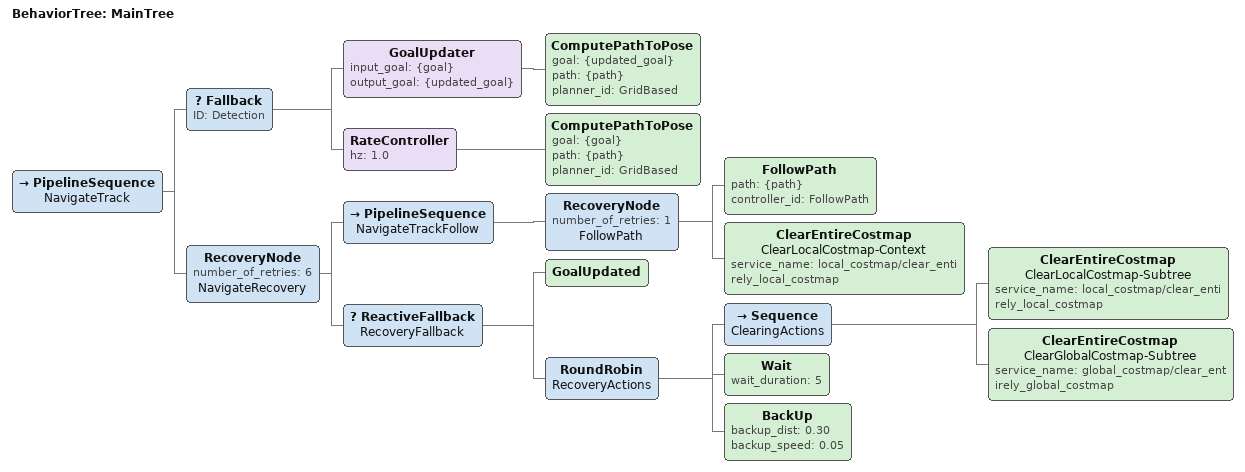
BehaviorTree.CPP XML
<root main_tree_to_execute="MainTree">
  <BehaviorTree ID="MainTree">
    <PipelineSequence name="NavigateTrack">
      <Fallback ID="Detection">
      <!-- test this -->
        <GoalUpdater input_goal="{goal}" output_goal="{updated_goal}">
          <ComputePathToPose goal="{updated_goal}" path="{path}" planner_id="GridBased"/>
        </GoalUpdater>
        <RateController hz="1.0">
          <ComputePathToPose goal="{goal}" path="{path}" planner_id="GridBased"/>
        </RateController>
      </Fallback>
      <RecoveryNode number_of_retries="6" name="NavigateRecovery">
        <PipelineSequence name="NavigateTrackFollow">
          <RecoveryNode number_of_retries="1" name="FollowPath">
            <FollowPath path="{path}" controller_id="FollowPath"/>
            <ClearEntireCostmap name="ClearLocalCostmap-Context" service_name="local_costmap/clear_entirely_local_costmap"/>
          </RecoveryNode>
        </PipelineSequence>
        <ReactiveFallback name="RecoveryFallback">
          <GoalUpdated/>
          <RoundRobin name="RecoveryActions">
            <Sequence name="ClearingActions">
              <ClearEntireCostmap name="ClearLocalCostmap-Subtree" service_name="local_costmap/clear_entirely_local_costmap"/>
              <ClearEntireCostmap name="ClearGlobalCostmap-Subtree" service_name="global_costmap/clear_entirely_global_costmap"/>
            </Sequence>
            <Wait wait_duration="5"/>
            <BackUp backup_dist="0.30" backup_speed="0.05"/>
          </RoundRobin>
        </ReactiveFallback>
      </RecoveryNode>
    </PipelineSequence>
  </BehaviorTree>
</root>
